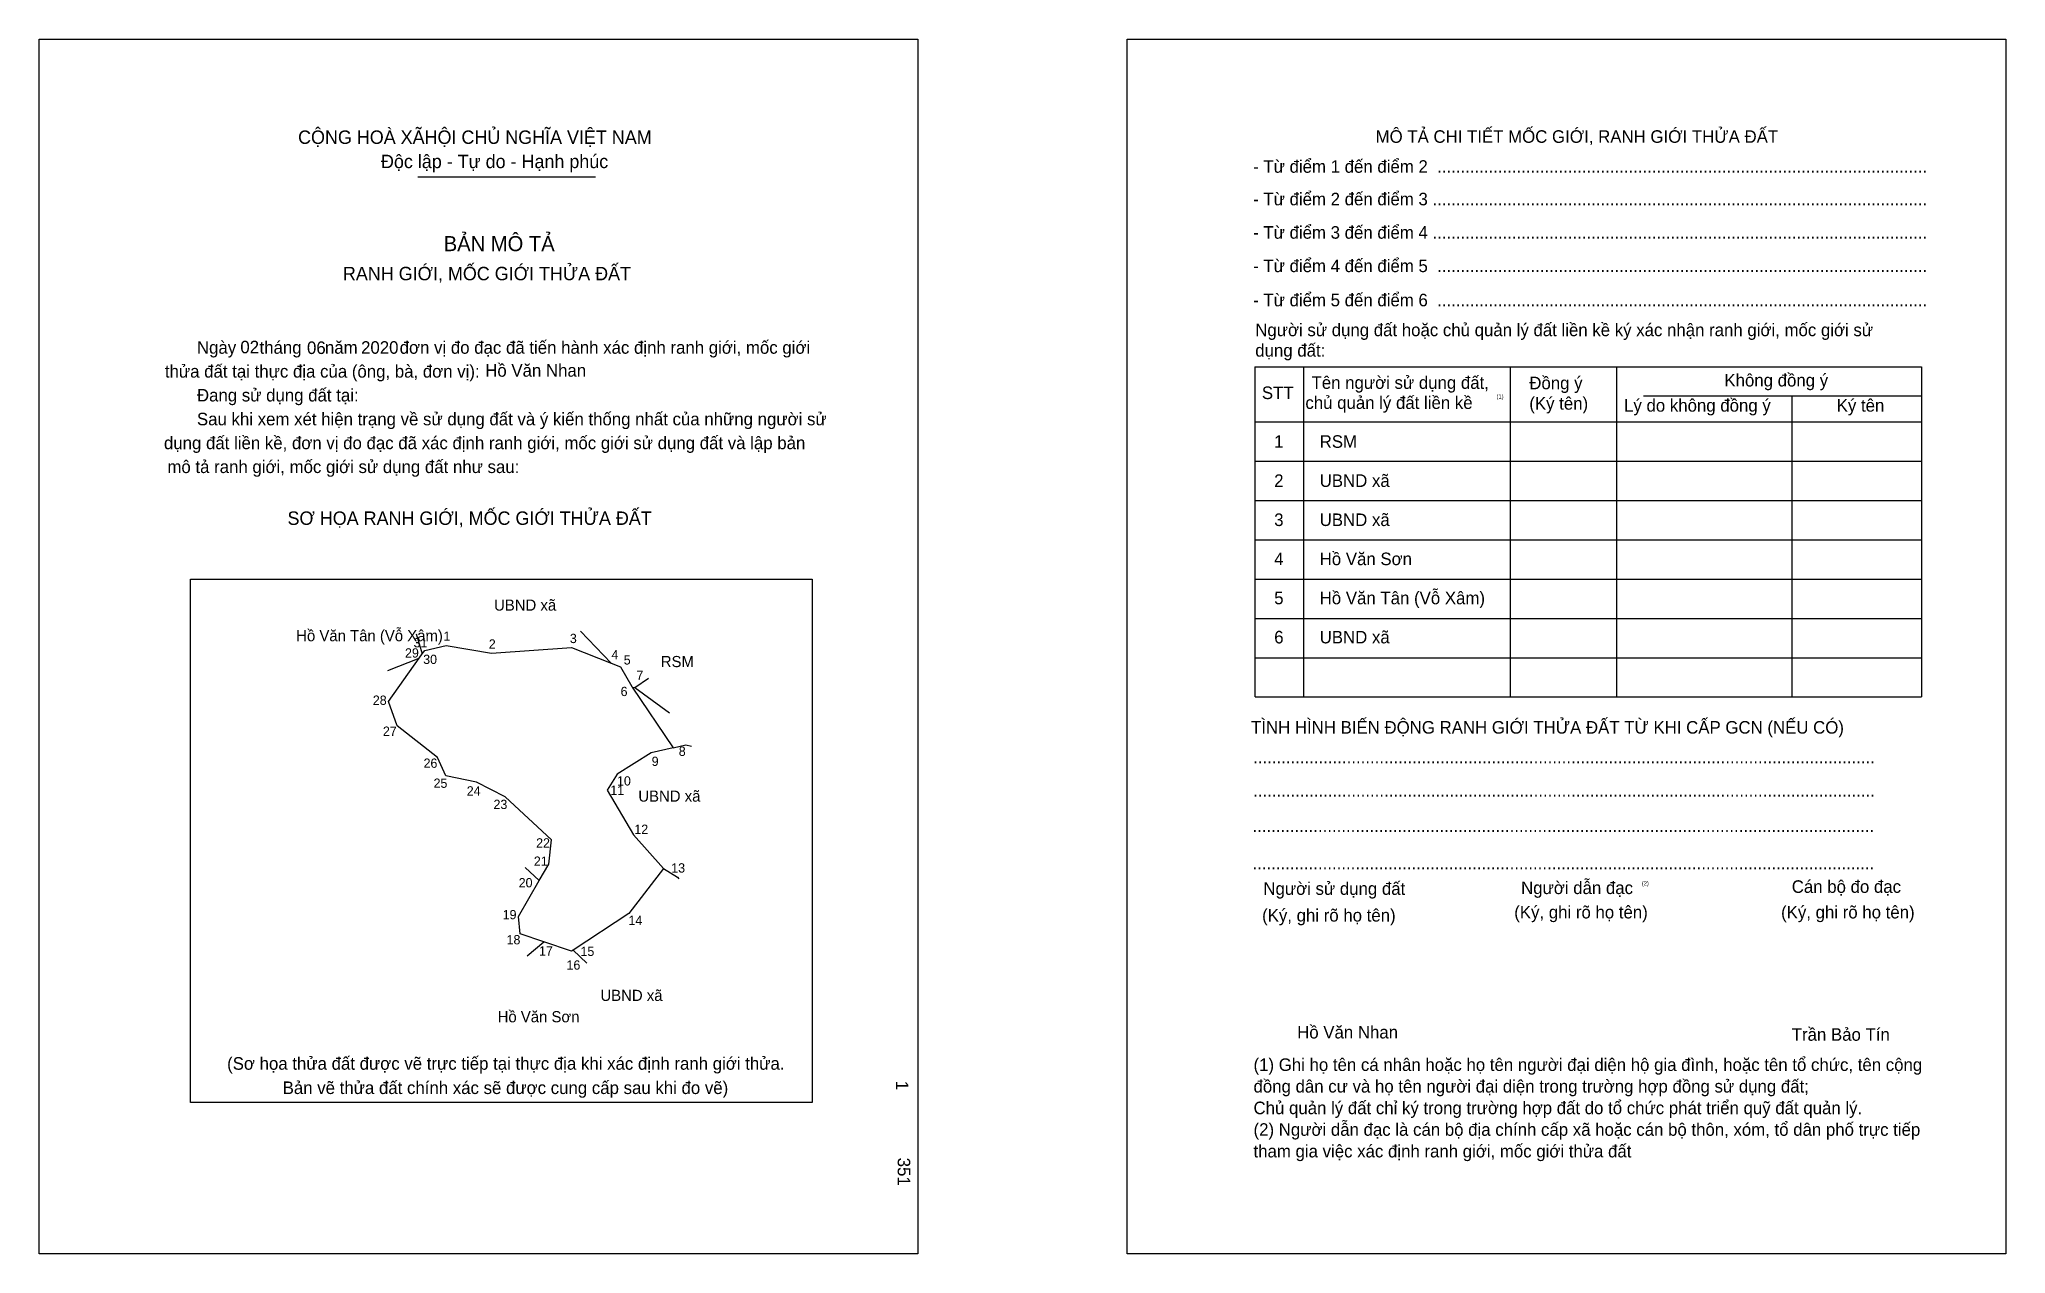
# Model space of a CAD drawing. Extents: x 550733 to 551489, y 1821702 to 1822169.
import ezdxf

# ---------------------------------------------------------------- set-up
doc = ezdxf.new("R2010")
doc.units = 0
for name, color, linetype in [('bmtKhungInTrang1', 7, 'Continuous'), ('bmtKhungInTrang2', 7, 'Continuous'), ('bmtNoiDung', 7, 'Continuous'), ('bmtTemplate', 7, 'Continuous'), ('CanhThua', 7, 'Continuous'), ('RauThua', 7, 'Continuous'), ('SoHieuDinhThua', 7, 'Continuous'), ('TenChuLanCan', 7, 'Continuous')]:
    doc.layers.add(name, color=color, linetype=linetype)

msp = doc.modelspace()

# ---------------------------------------------------------------- linework, layer by layer
at = {"layer": 'bmtKhungInTrang1'}
msp.add_lwpolyline([(550732.99, 1822169.44), (551070.82, 1822169.44), (551070.82, 1821702.18), (550732.99, 1821702.18)], close=True, dxfattribs=at)
at = {"layer": 'bmtKhungInTrang2'}
msp.add_lwpolyline([(551151.38, 1822169.44), (551489.21, 1822169.44), (551489.21, 1821702.18), (551151.38, 1821702.18)], close=True, dxfattribs=at)
at = {"layer": 'bmtTemplate'}
for p, q in [((550878.57, 1822116.48), (550946.89, 1822116.48)), ((551219.15, 1822043.41), (551219.15, 1821916.38)), ((551298.62, 1822043.41), (551298.62, 1821916.38)), ((551339.51, 1822043.56), (551339.51, 1821916.38)), ((551456.86, 1822043.41), (551456.86, 1821916.38)), ((551349.88, 1822032.22), (551456.86, 1822032.22)), ((551200.62, 1822022.24), (551456.86, 1822022.24)), ((551200.62, 1822007.12), (551456.86, 1822007.12)), ((551200.62, 1821991.99), (551456.86, 1821991.99)), ((551200.62, 1821976.87), (551456.86, 1821976.87)), ((551200.62, 1821961.75), (551456.86, 1821961.75)), ((551200.62, 1821946.63), (551456.86, 1821946.63)), ((551200.62, 1821931.5), (551456.86, 1821931.5)), ((551200.62, 1821916.38), (551456.86, 1821916.38))]:
    msp.add_line(p, q, dxfattribs=at)
for points in [[(551200.46, 1822043.41), (551456.86, 1822043.41)], [(551200.46, 1822043.41), (551200.46, 1821916.38)], [(551406.99, 1822032.07), (551406.99, 1821916.38)]]:
    msp.add_lwpolyline(points, dxfattribs=at)
msp.add_lwpolyline([(550791.11, 1821760.37), (550791.11, 1821961.73), (551030.15, 1821961.73), (551030.15, 1821760.37)], close=True, dxfattribs=at)
at = {"layer": 'CanhThua'}
for p, q in [((550879.07, 1821931.27), (550880.25, 1821932.94)), ((550880.25, 1821932.94), (550881.21, 1821934.29)), ((550881.21, 1821934.29), (550889.51, 1821936.2)), ((550889.51, 1821936.2), (550906.88, 1821933.2)), ((550906.88, 1821933.2), (550937.59, 1821935.39)), ((550937.59, 1821935.39), (550952.96, 1821929.37)), ((550867.27, 1821914.65), (550879.07, 1821931.27)), ((550952.96, 1821929.37), (550956.55, 1821927.97)), ((550956.55, 1821927.97), (550960.8, 1821920.4)), ((550960.8, 1821920.4), (550960.96, 1821920.15)), ((550960.96, 1821920.15), (550976.76, 1821896.81)), ((550870.56, 1821905.3), (550867.27, 1821914.65)), ((550886.11, 1821893.12), (550870.56, 1821905.3)), ((550968.35, 1821894.94), (550955.18, 1821886.63)), ((550976.76, 1821896.81), (550968.35, 1821894.94)), ((550889.31, 1821886), (550886.11, 1821893.12)), ((550901.11, 1821883.62), (550889.31, 1821886)), ((550912.12, 1821877.98), (550901.11, 1821883.62)), ((550955.18, 1821886.63), (550951.32, 1821880.58)), ((550951.32, 1821880.58), (550961.48, 1821863.38)), ((550929.93, 1821861.48), (550912.12, 1821877.98)), ((550928.88, 1821852.09), (550929.93, 1821861.48)), ((550961.48, 1821863.38), (550973.09, 1821850.42)), ((550925.2, 1821845.72), (550928.88, 1821852.09)), ((550973.09, 1821850.42), (550959.69, 1821833.08)), ((550917.21, 1821831.9), (550925.2, 1821845.72)), ((550917.96, 1821825.24), (550917.21, 1821831.9)), ((550959.69, 1821833.08), (550938.24, 1821818.99)), ((550927, 1821822.17), (550917.96, 1821825.24)), ((550937.61, 1821818.58), (550927, 1821822.17)), ((550938.24, 1821818.99), (550937.61, 1821818.58))]:
    msp.add_line(p, q, dxfattribs=at)
at = {"layer": 'RauThua'}
for p, q in [((550877.97, 1821940.63), (550880.25, 1821932.94)), ((550941.06, 1821941.7), (550952.96, 1821929.37)), ((550867.01, 1821926.63), (550879.07, 1821931.27)), ((550960.96, 1821920.15), (550962, 1821920)), ((550960.96, 1821920.15), (550962, 1821920)), ((550962, 1821920), (550967.26, 1821923.6)), ((550962, 1821920), (550975.33, 1821910.26)), ((550976.76, 1821896.81), (550981.67, 1821897.91)), ((550981.67, 1821897.91), (550983.84, 1821897.44)), ((550919.84, 1821850.72), (550925.2, 1821845.72)), ((550973.09, 1821850.42), (550978.45, 1821847.01)), ((550973.09, 1821850.42), (550978.45, 1821847.01)), ((550978.45, 1821847.01), (550978.99, 1821846.44)), ((550978.45, 1821847.01), (550978.99, 1821846.44)), ((550920.64, 1821816.78), (550927, 1821822.17)), ((550920.64, 1821816.78), (550927, 1821822.17)), ((550938.24, 1821818.99), (550943.55, 1821813.93))]:
    msp.add_line(p, q, dxfattribs=at)

# ---------------------------------------------------------------- texts
at = {"layer": 'bmtNoiDung'}
for s, height, p in [('02', 4.834, (550810.3, 1822048.62)), ('06', 4.834, (550835.93, 1822048.35)), ('2020', 4.834, (550856.73, 1822048.45)), ('Hồ Văn Nhan', 4.8337, (550904.48, 1822039.62)), ('1', 4.83, (551207.9, 1822012.26)), ('RSM ', 4.834, (551225.39, 1822012.26)), ('2', 4.83, (551207.9, 1821997.21)), ('UBND xã ', 4.834, (551225.39, 1821997.21)), ('3', 4.83, (551207.9, 1821982.16)), ('UBND xã ', 4.834, (551225.39, 1821982.16)), ('4', 4.83, (551207.9, 1821967.11)), ('Hồ Văn Sơn ', 4.8337, (551225.39, 1821967.11)), ('5', 4.83, (551207.9, 1821952.06)), ('Hồ Văn Tân (Vỗ Xâm) ', 4.8337, (551225.39, 1821952.06)), ('6', 4.83, (551207.9, 1821937)), ('UBND xã ', 4.834, (551225.39, 1821937)), ('Hồ Văn Nhan', 4.8337, (551216.72, 1821784.99))]:
    msp.add_text(s, height=height, dxfattribs=at).set_placement(p)
for s, height, p in [('1', 4.83, (551062.41, 1821768.69)), ('351', 4.834, (551063.09, 1821739.11))]:
    msp.add_text(s, height=height, rotation=270, dxfattribs=at).set_placement(p)
at = {"layer": 'bmtTemplate'}
for s, height, p in [('CỘNG HOÀ XÃHỘI CHỦ NGHĨA VIỆT NAM', 5.156, (550832.5, 1822129.2)), ('MÔ TẢ CHI TIẾT MỐC GIỚI, RANH GIỚI THỬA ĐẤT', 4.8319, (551246.9, 1822129.61)), ('Độc lập - Tự do - Hạnh phúc', 5.156, (550864.39, 1822119.87)), ('- Từ điểm 1 đến điểm 2  .........................................................................................................', 4.83189, (551199.8, 1822118.09)), ('- Từ điểm 2 đến điểm 3 ..........................................................................................................', 4.83189, (551199.8, 1822105.56)), ('BẢN MÔ TẢ', 5.8, (550888.52, 1822087.92)), ('- Từ điểm 3 đến điểm 4 ..........................................................................................................', 4.83189, (551199.8, 1822092.71)), ('- Từ điểm 4 đến điểm 5  .........................................................................................................', 4.83189, (551199.8, 1822079.86)), ('RANH GIỚI, MỐC GIỚI THỬA ĐẤT', 5.156, (550849.74, 1822076.73)), ('- Từ điểm 5 đến điểm 6  .........................................................................................................', 4.83189, (551199.8, 1822066.7)), ('Ngày     tháng     năm         đơn vị đo đạc đã tiến hành xác định ranh giới, mốc giới ', 4.8337, (550793.61, 1822048.45)), ('Người sử dụng đất hoặc chủ quản lý đất liền kề ký xác nhận ranh giới, mốc giới sử', 4.8319, (551200.62, 1822055.21)), ('dụng đất:', 4.832, (551200.62, 1822047.34)), ('thửa đất tại thực địa của (ông, bà, đơn vị):', 4.8337, (550781.28, 1822039.27)), ('Tên người sử dụng đất,', 4.8319, (551222.27, 1822034.94)), ('Đồng ý', 4.832, (551306.01, 1822034.79)), ('Không đồng ý', 4.8319, (551381.05, 1822035.85)), ('Đang sử dụng đất tại:', 4.8337, (550793.61, 1822030.09)), ('STT', 4.832, (551203.15, 1822031.01)), ('chủ quản lý đất liền kề', 4.8319, (551219.9, 1822027.22)), ('(1)', 1.611, (551293.39, 1822031.19)), ('(Ký tên)', 4.832, (551306.01, 1822026.93)), ('Lý do không đồng ý', 4.8319, (551342.46, 1822026.17)), ('Ký tên', 4.832, (551424.23, 1822026.17)), ('Sau khi xem xét hiện trạng về sử dụng đất và ý kiến thống nhất của những người sử ', 4.8337, (550793.61, 1822020.91)), ('dụng đất liền kề, đơn vị đo đạc đã xác định ranh giới, mốc giới sử dụng đất và lập bản', 4.8337, (550780.92, 1822011.73)), ('mô tả ranh giới, mốc giới sử dụng đất như sau:', 4.8337, (550782.25, 1822002.55)), ('SƠ HỌA RANH GIỚI, MỐC GIỚI THỬA ĐẤT', 5.156, (550828.43, 1821982.61)), ('TÌNH HÌNH BIẾN ĐỘNG RANH GIỚI THỬA ĐẤT TỪ KHI CẤP GCN (NẾU CÓ)', 4.8319, (551198.99, 1821902.28)), ('.....................................................................................................................................', 4.83914, (551199.8, 1821890.91)), ('.....................................................................................................................................', 4.83914, (551199.8, 1821878.06)), ('.....................................................................................................................................', 4.83914, (551199.56, 1821864.45)), ('.....................................................................................................................................', 4.83914, (551199.56, 1821850.08)), ('Người sử dụng đất', 4.8319, (551203.74, 1821840.25)), ('Người dẫn đạc', 4.8319, (551302.85, 1821840.55)), ('(2)', 1.611, (551349.25, 1821843.89)), ('Cán bộ đo đạc', 4.8319, (551406.94, 1821841.01)), ('(Ký, ghi rõ họ tên)', 4.8319, (551203.25, 1821829.97)), ('(Ký, ghi rõ họ tên)', 4.8319, (551300.22, 1821831.18)), ('(Ký, ghi rõ họ tên)', 4.8319, (551402.84, 1821831.18)), ('Trần Bảo Tín', 4.8319, (551406.94, 1821784.11)), ('(Sơ họa thửa đất được vẽ trực tiếp tại thực địa khi xác định ranh giới thửa.', 4.8337, (550805.21, 1821772.96)), ('(1) Ghi họ tên cá nhân hoặc họ tên người đại diện hộ gia đình, hoặc tên tổ chức, tên cộng', 4.8319, (551199.95, 1821772.49)), ('Bản vẽ thửa đất chính xác sẽ được cung cấp sau khi đo vẽ)', 4.8337, (550826.58, 1821763.61)), ('đồng dân cư và họ tên người đại diện trong trường hợp đồng sử dụng đất;', 4.8319, (551199.95, 1821764.18)), ('Chủ quản lý đất chỉ ký trong trường hợp đất do tổ chức phát triển quỹ đất quản lý.', 4.8319, (551199.95, 1821755.86)), ('(2) Người dẫn đạc là cán bộ địa chính cấp xã hoặc cán bộ thôn, xóm, tổ dân phố trực tiếp', 4.8319, (551199.95, 1821747.54)), ('tham gia việc xác định ranh giới, mốc giới thửa đất', 4.8319, (551199.95, 1821739.22))]:
    msp.add_text(s, height=height, dxfattribs=at).set_placement(p)
at = {"layer": 'SoHieuDinhThua'}
for s, height, p in [('1', 3.57, (550888.42, 1821937.99)), ('3', 3.57, (550937.03, 1821937.13)), ('29', 3.573, (550873.63, 1821931.55)), ('31', 3.573, (550876.91, 1821935.47)), ('30', 3.573, (550880.62, 1821929.08)), ('2', 3.57, (550905.85, 1821934.98)), ('4', 3.57, (550953.03, 1821930.91)), ('5', 3.57, (550957.74, 1821928.87)), ('7', 3.57, (550962.61, 1821922.9)), ('6', 3.57, (550956.54, 1821916.73)), ('28', 3.573, (550861.25, 1821913.36)), ('27', 3.573, (550865.13, 1821901.43)), ('8', 3.57, (550978.91, 1821893.71)), ('26', 3.573, (550880.76, 1821889.13)), ('9', 3.57, (550968.5, 1821889.85)), ('25', 3.573, (550884.61, 1821881.43)), ('24', 3.573, (550897.38, 1821878.46)), ('11', 3.573, (550952.58, 1821878.73)), ('10', 3.573, (550955.16, 1821882.31)), ('23', 3.573, (550907.66, 1821873.27)), ('12', 3.573, (550961.83, 1821863.7)), ('22', 3.573, (550924.06, 1821858.45)), ('21', 3.573, (550923.17, 1821851.42)), ('13', 3.573, (550976.02, 1821848.83)), ('20', 3.573, (550917.35, 1821843.14)), ('19', 3.573, (550911.18, 1821830.85)), ('14', 3.573, (550959.57, 1821828.67)), ('18', 3.573, (550912.69, 1821821.21)), ('17', 3.573, (550925.15, 1821816.88)), ('15', 3.573, (550941.11, 1821816.72)), ('16', 3.573, (550935.75, 1821811.47))]:
    msp.add_text(s, height=height, dxfattribs=at).set_placement(p)
at = {"layer": 'TenChuLanCan'}
for s, height, p in [('UBND xã', 4.287, (550907.87, 1821949.6)), ('Hồ Văn Tân (Vỗ Xâm)', 4.2872, (550831.78, 1821937.84)), ('RSM', 4.287, (550971.99, 1821927.88)), ('UBND xã', 4.287, (550963.35, 1821876.1)), ('UBND xã', 4.287, (550948.78, 1821799.42)), ('Hồ Văn Sơn', 4.287, (550909.24, 1821791.22))]:
    msp.add_text(s, height=height, dxfattribs=at).set_placement(p)

doc.saveas('drawing.dxf')
